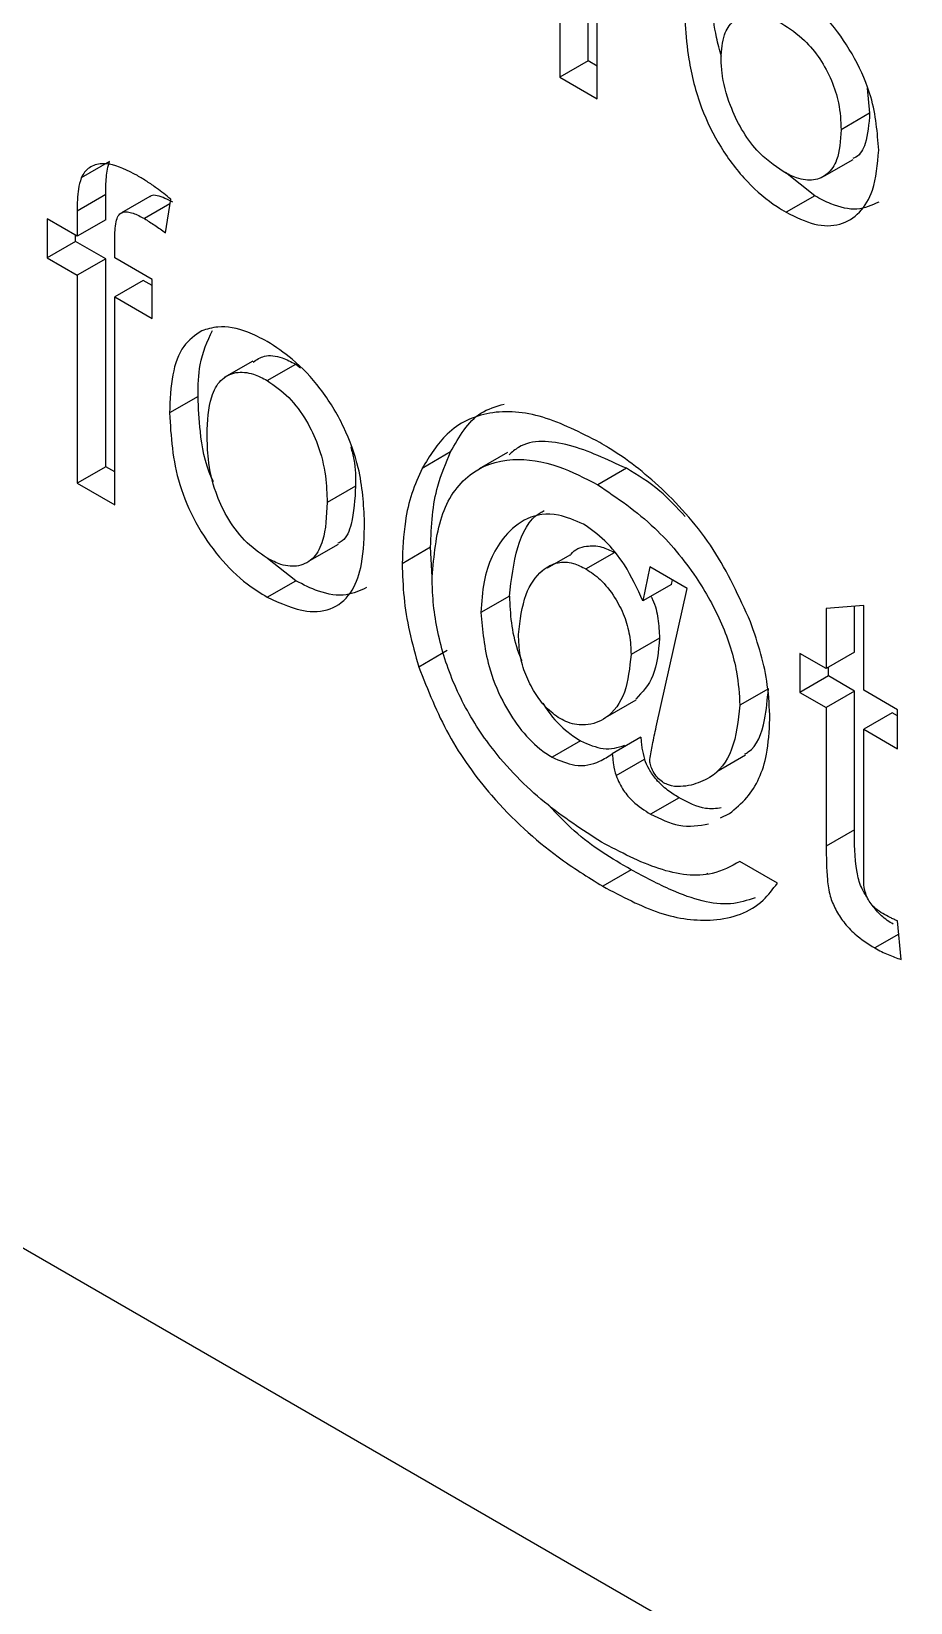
# Model space of a CAD drawing. Extents: x 75 to 2075, y 25 to 1460.
# Drawn here: x 1931.57 to 1936.55, y 1014.97 to 1023.88 of the extents above; entities that cross this region are included whole.
import ezdxf

# ---------------------------------------------------------------- set-up
doc = ezdxf.new("R2010")
doc.units = 0
doc.header["$LTSCALE"] = 5
doc.linetypes.add('SLD-KATı', pattern=[0])
doc.layers.get('0').update_dxf_attribs({"linetype": 'CONTINUOUS'})

msp = doc.modelspace()

# ---------------------------------------------------------------- linework, layer by layer
at = {"color": 7, "linetype": 'SLD-KATı'}
for p, q in [((1904.2046, 1032.7471), (1980.1681, 988.8944)), ((1934.7765, 1023.497), (1934.7765, 1025.4144)), ((1934.7253, 1023.7132), (1934.7253, 1025.2073)), ((1934.5637, 1025.114), (1934.5637, 1023.6199)), ((1934.7253, 1023.7132), (1934.5637, 1023.6199)), ((1934.7765, 1023.6836), (1934.7253, 1023.7132)), ((1934.5637, 1023.6199), (1934.7765, 1023.497)), ((1936.3075, 1023.5578), (1936.3219, 1023.4153)), ((1936.3219, 1023.4153), (1936.1602, 1023.322)), ((1932.0102, 1023.1418), (1931.8485, 1023.0485)), ((1936.0099, 1022.9471), (1935.8437, 1023.079)), ((1936.0662, 1023.0608), (1936.2278, 1023.1541)), ((1931.9876, 1022.9543), (1931.8259, 1022.861)), ((1931.9876, 1022.8118), (1931.9876, 1022.9543)), ((1932.2381, 1022.9439), (1932.0765, 1022.8506)), ((1932.3522, 1022.9018), (1932.2071, 1022.8181)), ((1932.3262, 1022.737), (1932.3564, 1022.9289)), ((1936.0099, 1022.9471), (1935.8482, 1022.8538)), ((1931.8259, 1022.7185), (1931.6556, 1022.8168)), ((1931.6556, 1022.8168), (1931.6556, 1022.5956)), ((1931.8259, 1022.861), (1931.8259, 1022.7185)), ((1931.9876, 1022.8118), (1931.8259, 1022.7185)), ((1931.8173, 1022.6889), (1931.8173, 1022.7235)), ((1931.8173, 1022.6889), (1931.6556, 1022.5956)), ((1931.9876, 1022.5906), (1931.8173, 1022.6889)), ((1932.0388, 1022.5956), (1932.0388, 1022.7143)), ((1931.6556, 1022.5956), (1931.8259, 1022.4973)), ((1931.9876, 1022.5906), (1931.8259, 1022.4973)), ((1931.9876, 1021.4107), (1931.9876, 1022.5906)), ((1932.2517, 1022.4728), (1932.0388, 1022.5956)), ((1931.8259, 1022.4973), (1931.8259, 1021.3174)), ((1932.2004, 1022.4677), (1932.0388, 1022.3744)), ((1932.2517, 1022.4381), (1932.2004, 1022.4677)), ((1932.2517, 1022.2515), (1932.2517, 1022.4728)), ((1932.0388, 1021.1945), (1932.0388, 1022.3744)), ((1932.0388, 1022.3744), (1932.2517, 1022.2515)), ((1932.8223, 1022.0097), (1932.6607, 1021.9164)), ((1932.9039, 1021.8996), (1933.0656, 1021.9929)), ((1933.0656, 1021.9929), (1933.0933, 1021.9709)), ((1932.5114, 1021.8088), (1932.3498, 1021.7155)), ((1933.9443, 1021.4944), (1933.7827, 1021.4011)), ((1934.2672, 1021.4915), (1934.1056, 1021.3982)), ((1931.9876, 1021.4107), (1931.8259, 1021.3174)), ((1932.0388, 1021.3811), (1931.9876, 1021.4107)), ((1934.9415, 1021.4015), (1934.7799, 1021.3082)), ((1931.8259, 1021.3174), (1932.0388, 1021.1945)), ((1933.4055, 1021.3008), (1933.2439, 1021.2075)), ((1933.1467, 1020.8779), (1933.3083, 1020.9712)), ((1933.8312, 1020.954), (1933.6696, 1020.8607)), ((1933.8402, 1020.7869), (1933.8312, 1020.954)), ((1933.0656, 1020.7638), (1932.9059, 1020.8908)), ((1934.6208, 1020.9092), (1934.492, 1020.8349)), ((1934.7124, 1020.831), (1934.874, 1020.9243)), ((1932.9039, 1020.6705), (1933.0656, 1020.7638)), ((1934.4642, 1020.8188), (1934.4591, 1020.8159)), ((1935.0746, 1020.8431), (1935.0357, 1020.649)), ((1935.2874, 1020.7202), (1935.0746, 1020.8431)), ((1935.1973, 1020.7423), (1935.2027, 1020.7692)), ((1934.2783, 1020.6771), (1934.1166, 1020.5838)), ((1935.1973, 1020.7423), (1935.0357, 1020.649)), ((1935.1112, 1019.9344), (1935.2874, 1020.7202)), ((1936.288, 1020.6235), (1936.0751, 1020.6066)), ((1936.0751, 1020.6066), (1936.0751, 1020.2656)), ((1936.2367, 1020.3589), (1936.2367, 1020.6195)), ((1936.288, 1020.1427), (1936.288, 1020.6235)), ((1935.1298, 1020.4386), (1934.9681, 1020.3453)), ((1933.9257, 1020.3675), (1933.7641, 1020.2742)), ((1936.0751, 1020.2656), (1935.9261, 1020.3516)), ((1935.9261, 1020.3516), (1935.9261, 1020.1303)), ((1936.2367, 1020.3589), (1936.0751, 1020.2656)), ((1936.0877, 1020.2236), (1935.9261, 1020.1303)), ((1936.0877, 1020.2236), (1936.0877, 1020.2728)), ((1936.2367, 1020.1376), (1936.0877, 1020.2236)), ((1935.7471, 1020.1506), (1935.5855, 1020.0573)), ((1936.2367, 1020.1376), (1936.0751, 1020.0443)), ((1936.2367, 1019.3514), (1936.2367, 1020.1376)), ((1936.4795, 1020.0321), (1936.288, 1020.1427)), ((1934.8361, 1019.9952), (1934.9977, 1020.0885)), ((1935.9261, 1020.1303), (1936.0751, 1020.0443)), ((1936.0751, 1020.0443), (1936.0751, 1019.2581)), ((1936.4496, 1020.0147), (1936.288, 1019.9214)), ((1936.4795, 1019.9974), (1936.4496, 1020.0147)), ((1936.4795, 1019.8108), (1936.4795, 1020.0321)), ((1935.0233, 1019.8759), (1934.8617, 1019.7826)), ((1936.288, 1019.1264), (1936.288, 1019.9214)), ((1936.288, 1019.9214), (1936.4795, 1019.8108)), ((1934.6814, 1019.8556), (1934.5198, 1019.7622)), ((1934.883, 1019.6582), (1935.0446, 1019.7515)), ((1935.4552, 1019.6821), (1935.6169, 1019.7754)), ((1935.2405, 1019.5328), (1935.0789, 1019.4395)), ((1935.4756, 1019.4181), (1935.5263, 1019.4432)), ((1936.2367, 1019.3514), (1936.0751, 1019.2581)), ((1935.7983, 1019.0487), (1935.5855, 1019.1716)), ((1934.9688, 1019.1243), (1934.8072, 1019.031)), ((1935.3938, 1019.099), (1935.405, 1019.1055)), ((1936.5008, 1018.6152), (1936.4795, 1018.8337)), ((1936.4868, 1018.7591), (1936.3508, 1018.6806))]:
    msp.add_line(p, q, dxfattribs=at)
for points, knots in [([(1935.4804, 1023.7372), (1935.4705, 1023.7737), (1935.4259, 1023.9388), (1935.427, 1024.0886), (1935.4278, 1024.2053)], [0, 0, 0, 0, 0.220907, 1, 1, 1, 1]), ([(1935.2662, 1024.112), (1935.2702, 1023.9845), (1935.277, 1023.7724), (1935.3519, 1023.4622), (1935.4718, 1023.2182), (1935.6231, 1023.0207), (1935.7562, 1022.9097), (1935.831, 1022.8642), (1935.8482, 1022.8538)], [0, 0, 0, 0, 0.290215, 0.48286, 0.640938, 0.79888, 0.953785, 1, 1, 1, 1]), ([(1936.3731, 1023.2068), (1936.3658, 1023.3058), (1936.3535, 1023.4739), (1936.2428, 1023.7294), (1936.1082, 1023.9317), (1935.9776, 1024.0541), (1935.9015, 1024.1007), (1935.8825, 1024.1122)], [0, 0, 0, 0, 0.299917, 0.509107, 0.717857, 0.929757, 1, 1, 1, 1]), ([(1935.479, 1023.7279), (1935.4822, 1023.7751), (1935.4879, 1023.8603), (1935.5435, 1023.9419), (1935.6236, 1023.9805), (1935.7213, 1023.9766), (1935.7924, 1023.9408), (1935.8236, 1023.925)], [0, 0, 0, 0, 0.232476, 0.420686, 0.60829, 0.82773, 1, 1, 1, 1]), ([(1935.8236, 1023.925), (1935.8675, 1023.8962), (1935.9444, 1023.8456), (1936.0423, 1023.7269), (1936.1095, 1023.6025), (1936.1536, 1023.461), (1936.1578, 1023.3718), (1936.1602, 1023.322)], [0, 0, 0, 0, 0.236611, 0.414813, 0.592894, 0.773077, 1, 1, 1, 1]), ([(1935.8319, 1023.0844), (1935.7805, 1023.1203), (1935.6933, 1023.1811), (1935.5915, 1023.3237), (1935.5205, 1023.4768), (1935.4835, 1023.6171), (1935.4801, 1023.7015), (1935.479, 1023.7279)], [0, 0, 0, 0, 0.263925, 0.446892, 0.629245, 0.883835, 1, 1, 1, 1]), ([(1936.3219, 1023.4153), (1936.3173, 1023.3553), (1936.3097, 1023.2562), (1936.2656, 1023.174), (1936.232, 1023.1608), (1936.2256, 1023.1583)], [0, 0, 0, 0, 0.554201, 0.914868, 1, 1, 1, 1]), ([(1936.1602, 1023.322), (1936.1564, 1023.2607), (1936.15, 1023.1594), (1936.0872, 1023.0664), (1936.0077, 1023.0297), (1935.917, 1023.0406), (1935.8572, 1023.0714), (1935.8319, 1023.0844)], [0, 0, 0, 0, 0.294347, 0.485905, 0.677509, 0.86348, 1, 1, 1, 1]), ([(1935.8482, 1022.8538), (1935.9028, 1022.827), (1936.0108, 1022.7742), (1936.1581, 1022.7757), (1936.2705, 1022.8464), (1936.3549, 1022.986), (1936.3665, 1023.1264), (1936.3731, 1023.2068)], [0, 0, 0, 0, 0.189024, 0.374017, 0.559123, 0.747628, 1, 1, 1, 1]), ([(1932.1679, 1023.0619), (1932.1126, 1023.0907), (1932.0272, 1023.1352), (1931.9263, 1023.1278), (1931.8734, 1023.0958), (1931.8547, 1023.0602), (1931.8485, 1023.0485)], [0, 0, 0, 0, 0.423513, 0.655219, 0.88695, 1, 1, 1, 1]), ([(1931.9876, 1022.9543), (1931.9882, 1022.9874), (1931.9892, 1023.0373), (1931.9964, 1023.1006), (1932.0056, 1023.128), (1932.0102, 1023.1418)], [0, 0, 0, 0, 0.494383, 0.745312, 1, 1, 1, 1]), ([(1931.8485, 1023.0485), (1931.8426, 1023.0282), (1931.8314, 1022.9903), (1931.8267, 1022.9252), (1931.8262, 1022.8825), (1931.8259, 1022.861)], [0, 0, 0, 0, 0.364022, 0.681061, 1, 1, 1, 1]), ([(1932.3564, 1022.9289), (1932.3299, 1022.9498), (1932.2856, 1022.9849), (1932.2225, 1023.0289), (1932.1861, 1023.0509), (1932.1679, 1023.0619)], [0, 0, 0, 0, 0.425421, 0.712206, 1, 1, 1, 1]), ([(1932.3687, 1022.9114), (1932.3389, 1022.9265), (1932.2963, 1022.9482), (1932.2517, 1022.9525), (1932.2412, 1022.9442), (1932.239, 1022.9424)], [0, 0, 0, 0, 0.648946, 0.926439, 1, 1, 1, 1]), ([(1936.3742, 1022.9118), (1936.3347, 1022.8936), (1936.2566, 1022.8575), (1936.1231, 1022.8875), (1936.0408, 1022.9308), (1936.0099, 1022.9471)], [0, 0, 0, 0, 0.389526, 0.770788, 1, 1, 1, 1]), ([(1932.0388, 1022.7143), (1932.04, 1022.748), (1932.0417, 1022.7955), (1932.0612, 1022.8409), (1932.0837, 1022.8564), (1932.1215, 1022.8575), (1932.1642, 1022.8416), (1932.1965, 1022.8239), (1932.2071, 1022.8181)], [0, 0, 0, 0, 0.312382, 0.441268, 0.549611, 0.657583, 0.887417, 1, 1, 1, 1]), ([(1932.2071, 1022.8181), (1932.2171, 1022.812), (1932.237, 1022.7999), (1932.2769, 1022.7742), (1932.3065, 1022.7519), (1932.3262, 1022.737)], [0, 0, 0, 0, 0.250271, 0.500598, 1, 1, 1, 1]), ([(1932.9039, 1022.1208), (1932.8669, 1022.1402), (1932.7702, 1022.1909), (1932.6393, 1022.2146), (1932.5621, 1022.1905), (1932.5324, 1022.1813)], [0, 0, 0, 0, 0.276006, 0.7211, 1, 1, 1, 1]), ([(1932.5324, 1022.1813), (1932.4953, 1022.156), (1932.4171, 1022.1027), (1932.3589, 1021.9322), (1932.3529, 1021.7899), (1932.3498, 1021.7155)], [0, 0, 0, 0, 0.300987, 0.634538, 1, 1, 1, 1]), ([(1932.5114, 1021.8088), (1932.5126, 1021.8709), (1932.5154, 1022.0158), (1932.5649, 1022.1226), (1932.5932, 1022.1837)], [0, 0, 0, 0, 0.428789, 1, 1, 1, 1]), ([(1933.4567, 1021.0961), (1933.4513, 1021.1969), (1933.4421, 1021.3697), (1933.3451, 1021.639), (1933.2128, 1021.8564), (1933.0571, 1022.0223), (1932.9518, 1022.09), (1932.9039, 1022.1208)], [0, 0, 0, 0, 0.271778, 0.465594, 0.659816, 0.845151, 1, 1, 1, 1]), ([(1932.8252, 1022.0045), (1932.8451, 1022.018), (1932.8895, 1022.0483), (1932.9779, 1022.0374), (1933.0397, 1022.006), (1933.0656, 1021.9929)], [0, 0, 0, 0, 0.319926, 0.716042, 1, 1, 1, 1]), ([(1932.5627, 1021.5934), (1932.5661, 1021.669), (1932.5715, 1021.7893), (1932.635, 1021.908), (1932.7201, 1021.9524), (1932.8159, 1021.9448), (1932.878, 1021.9129), (1932.9039, 1021.8996)], [0, 0, 0, 0, 0.320821, 0.510606, 0.701435, 0.875337, 1, 1, 1, 1]), ([(1932.9039, 1021.8996), (1932.9459, 1021.8706), (1933.028, 1021.8139), (1933.1269, 1021.6775), (1933.2015, 1021.5225), (1933.239, 1021.3613), (1933.2423, 1021.2569), (1933.2439, 1021.2075)], [0, 0, 0, 0, 0.202983, 0.397268, 0.566465, 0.79466, 1, 1, 1, 1]), ([(1932.5999, 1021.3247), (1932.5961, 1021.3322), (1932.5496, 1021.4264), (1932.5213, 1021.5982), (1932.5145, 1021.7438), (1932.5114, 1021.8088)], [0, 0, 0, 0, 0.045973, 0.573506, 1, 1, 1, 1]), ([(1933.9443, 1021.4944), (1933.9933, 1021.5808), (1934.0682, 1021.7128), (1934.2018, 1021.7523), (1934.2479, 1021.766)], [0, 0, 0, 0, 0.654296, 1, 1, 1, 1]), ([(1932.3498, 1021.7155), (1932.3577, 1021.5825), (1932.3696, 1021.3813), (1932.493, 1021.09), (1932.6281, 1020.8922), (1932.7727, 1020.7526), (1932.8661, 1020.6942), (1932.9039, 1020.6705)], [0, 0, 0, 0, 0.3472362, 0.5252937, 0.703487, 0.8798064, 1, 1, 1, 1]), ([(1934.7902, 1021.5481), (1934.6814, 1021.6038), (1934.4629, 1021.7158), (1934.1566, 1021.7377), (1933.9207, 1021.6254), (1933.8261, 1021.4716), (1933.7827, 1021.4011)], [0, 0, 0, 0, 0.257659, 0.517547, 0.778801, 1, 1, 1, 1]), ([(1932.9039, 1020.8917), (1932.8598, 1020.9223), (1932.7753, 1020.981), (1932.6741, 1021.1213), (1932.6005, 1021.2824), (1932.5669, 1021.4432), (1932.564, 1021.5474), (1932.5627, 1021.5934)], [0, 0, 0, 0, 0.210185, 0.402945, 0.572306, 0.811245, 1, 1, 1, 1]), ([(1934.9415, 1021.4015), (1934.8337, 1021.4518), (1934.6176, 1021.5525), (1934.3783, 1021.5687), (1934.2932, 1021.4932), (1934.276, 1021.4779)], [0, 0, 0, 0, 0.4423373, 0.8872843, 1, 1, 1, 1]), ([(1933.3779, 1021.5226), (1933.3844, 1021.4987), (1933.4058, 1021.4206), (1933.4056, 1021.3499), (1933.4055, 1021.3008)], [0, 0, 0, 0, 0.305458, 1, 1, 1, 1]), ([(1933.8312, 1020.954), (1933.8332, 1021.0151), (1933.8371, 1021.1375), (1933.8712, 1021.3233), (1933.9177, 1021.4321), (1933.9443, 1021.4944)], [0, 0, 0, 0, 0.299526, 0.599287, 1, 1, 1, 1]), ([(1935.646, 1020.5302), (1935.5816, 1020.6715), (1935.4525, 1020.9547), (1935.1528, 1021.2935), (1934.9258, 1021.468), (1934.8071, 1021.5381), (1934.7902, 1021.5481)], [0, 0, 0, 0, 0.323528, 0.648442, 0.949954, 1, 1, 1, 1]), ([(1933.7827, 1021.4011), (1933.7622, 1021.3552), (1933.7212, 1021.2635), (1933.6792, 1021.0843), (1933.6731, 1020.9421), (1933.6696, 1020.8607)], [0, 0, 0, 0, 0.299545, 0.599286, 1, 1, 1, 1]), ([(1933.8399, 1020.785), (1933.8505, 1020.9051), (1933.8718, 1021.1457), (1934.0358, 1021.3861), (1934.2791, 1021.4708), (1934.5383, 1021.432), (1934.7055, 1021.3463), (1934.7799, 1021.3082)], [0, 0, 0, 0, 0.222608, 0.446122, 0.658767, 0.848335, 1, 1, 1, 1]), ([(1935.2755, 1021.1279), (1935.2281, 1021.1791), (1935.1218, 1021.2935), (1935.0057, 1021.3631), (1934.9415, 1021.4015)], [0, 0, 0, 0, 0.446889, 1, 1, 1, 1]), ([(1933.4055, 1021.3008), (1933.4013, 1021.2263), (1933.3946, 1021.1076), (1933.3513, 1020.9989), (1933.3136, 1020.9808), (1933.3052, 1020.9767)], [0, 0, 0, 0, 0.5677034, 0.9040685, 1, 1, 1, 1]), ([(1934.7799, 1021.3082), (1934.8894, 1021.2339), (1935.0877, 1021.0993), (1935.3312, 1020.8102), (1935.4906, 1020.5227), (1935.5731, 1020.2663), (1935.5818, 1020.1195), (1935.5855, 1020.0573)], [0, 0, 0, 0, 0.279046, 0.505254, 0.686257, 0.867037, 1, 1, 1, 1]), ([(1933.2439, 1021.2075), (1933.2406, 1021.1314), (1933.2355, 1021.0102), (1933.1737, 1020.8884), (1933.0892, 1020.841), (1932.9929, 1020.8466), (1932.9301, 1020.8785), (1932.9039, 1020.8917)], [0, 0, 0, 0, 0.320033, 0.509653, 0.700284, 0.875466, 1, 1, 1, 1]), ([(1934.6977, 1021.0853), (1934.6496, 1021.106), (1934.533, 1021.1561), (1934.3742, 1021.1295), (1934.2244, 1021.0041), (1934.1316, 1020.8169), (1934.1204, 1020.6431), (1934.1166, 1020.5838)], [0, 0, 0, 0, 0.142687, 0.345447, 0.53799, 0.842211, 1, 1, 1, 1]), ([(1934.2783, 1020.6771), (1934.2896, 1020.7718), (1934.3121, 1020.9611), (1934.3943, 1021.1219), (1934.4677, 1021.1574), (1934.4759, 1021.1614)], [0, 0, 0, 0, 0.471258, 0.941027, 1, 1, 1, 1]), ([(1932.9039, 1020.6705), (1932.9806, 1020.6357), (1933.1165, 1020.574), (1933.2851, 1020.5995), (1933.3934, 1020.6971), (1933.4503, 1020.8714), (1933.4544, 1021.0149), (1933.4567, 1021.0961)], [0, 0, 0, 0, 0.237936, 0.421664, 0.606073, 0.77705, 1, 1, 1, 1]), ([(1935.0357, 1020.649), (1935.0037, 1020.7188), (1934.9466, 1020.8433), (1934.8228, 1020.9976), (1934.7389, 1021.0564), (1934.6977, 1021.0853)], [0, 0, 0, 0, 0.393409, 0.702046, 1, 1, 1, 1]), ([(1934.6224, 1020.9072), (1934.6242, 1020.9099), (1934.6453, 1020.942), (1934.7069, 1020.9632), (1934.7935, 1020.9643), (1934.8498, 1020.9363), (1934.874, 1020.9243)], [0, 0, 0, 0, 0.03712, 0.439491, 0.758608, 1, 1, 1, 1]), ([(1933.6696, 1020.8607), (1933.6717, 1020.7972), (1933.6757, 1020.6732), (1933.7071, 1020.4753), (1933.745, 1020.3417), (1933.7641, 1020.2742)], [0, 0, 0, 0, 0.342009, 0.667665, 1, 1, 1, 1]), ([(1934.3295, 1020.4597), (1934.339, 1020.5396), (1934.3567, 1020.6875), (1934.4465, 1020.8178), (1934.5434, 1020.8723), (1934.6322, 1020.8706), (1934.6882, 1020.8429), (1934.7124, 1020.831)], [0, 0, 0, 0, 0.317262, 0.588021, 0.76018, 0.896718, 1, 1, 1, 1]), ([(1933.4679, 1020.7254), (1933.4312, 1020.7077), (1933.3526, 1020.67), (1933.2083, 1020.6916), (1933.1088, 1020.7419), (1933.0656, 1020.7638)], [0, 0, 0, 0, 0.332149, 0.7099432, 1, 1, 1, 1]), ([(1934.8002, 1019.2808), (1934.6918, 1019.3508), (1934.4744, 1019.4911), (1934.1919, 1019.7755), (1933.9909, 1020.0953), (1933.8775, 1020.4034), (1933.8426, 1020.6333), (1933.8404, 1020.7563), (1933.8399, 1020.785)], [0, 0, 0, 0, 0.227368, 0.456136, 0.61734, 0.778481, 0.94834, 1, 1, 1, 1]), ([(1934.7124, 1020.831), (1934.7397, 1020.8127), (1934.7989, 1020.7731), (1934.8756, 1020.6749), (1934.9331, 1020.5639), (1934.9639, 1020.4507), (1934.9667, 1020.3814), (1934.9681, 1020.3453)], [0, 0, 0, 0, 0.187015, 0.405517, 0.596897, 0.790087, 1, 1, 1, 1]), ([(1934.2783, 1020.6771), (1934.2828, 1020.5765), (1934.2881, 1020.4572), (1934.3399, 1020.3312), (1934.348, 1020.3115)], [0, 0, 0, 0, 0.843142, 1, 1, 1, 1]), ([(1935.081, 1020.6752), (1935.0842, 1020.6691), (1935.106, 1020.628), (1935.1243, 1020.5436), (1935.1279, 1020.4746), (1935.1298, 1020.4386)], [0, 0, 0, 0, 0.076604, 0.519149, 1, 1, 1, 1]), ([(1934.1166, 1020.5838), (1934.1252, 1020.4833), (1934.139, 1020.321), (1934.2286, 1020.0906), (1934.3302, 1019.9285), (1934.4311, 1019.8197), (1934.4963, 1019.7775), (1934.5198, 1019.7622)], [0, 0, 0, 0, 0.343133, 0.553948, 0.728266, 0.902288, 1, 1, 1, 1]), ([(1935.7558, 1019.979), (1935.7531, 1020.043), (1935.7481, 1020.1613), (1935.7088, 1020.3491), (1935.6671, 1020.4692), (1935.646, 1020.5302)], [0, 0, 0, 0, 0.367629, 0.67931, 1, 1, 1, 1]), ([(1934.5657, 1019.9816), (1934.5381, 1020.0012), (1934.4856, 1020.0387), (1934.4184, 1020.1308), (1934.3663, 1020.2322), (1934.3341, 1020.348), (1934.3311, 1020.4204), (1934.3295, 1020.4597)], [0, 0, 0, 0, 0.1946064, 0.3712248, 0.5650848, 0.7639156, 1, 1, 1, 1]), ([(1935.1298, 1020.4386), (1935.1229, 1020.3618), (1935.1098, 1020.2141), (1935.0322, 1020.1316), (1934.995, 1020.0919)], [0, 0, 0, 0, 0.520099, 1, 1, 1, 1]), ([(1934.9681, 1020.3453), (1934.9602, 1020.2702), (1934.9444, 1020.1199), (1934.8457, 1019.9835), (1934.7248, 1019.9397), (1934.6304, 1019.9485), (1934.5802, 1019.9741), (1934.5657, 1019.9816)], [0, 0, 0, 0, 0.289975, 0.580271, 0.789092, 0.938855, 1, 1, 1, 1]), ([(1933.7641, 1020.2742), (1933.8152, 1020.1441), (1933.9174, 1019.8838), (1934.1976, 1019.499), (1934.5064, 1019.218), (1934.7225, 1019.0836), (1934.8072, 1019.031)], [0, 0, 0, 0, 0.240306, 0.480794, 0.796489, 1, 1, 1, 1]), ([(1935.6135, 1019.7812), (1935.6201, 1019.7848), (1935.6804, 1019.8177), (1935.7299, 1019.95), (1935.742, 1020.091), (1935.7471, 1020.1506)], [0, 0, 0, 0, 0.066195, 0.604922, 1, 1, 1, 1]), ([(1934.4683, 1020.0694), (1934.4772, 1020.0546), (1934.5167, 1019.9893), (1934.5933, 1019.9135), (1934.6581, 1019.8709), (1934.6814, 1019.8556)], [0, 0, 0, 0, 0.157577, 0.697076, 1, 1, 1, 1]), ([(1935.5855, 1020.0573), (1935.5757, 1019.9692), (1935.5564, 1019.7947), (1935.4435, 1019.6482), (1935.3448, 1019.6159), (1935.3087, 1019.6041)], [0, 0, 0, 0, 0.393484, 0.778599, 1, 1, 1, 1]), ([(1935.5263, 1019.4432), (1935.5607, 1019.4714), (1935.6569, 1019.5502), (1935.7426, 1019.7336), (1935.7521, 1019.9106), (1935.7558, 1019.979)], [0, 0, 0, 0, 0.254756, 0.712248, 1, 1, 1, 1]), ([(1935.0233, 1019.8759), (1935.0243, 1019.8658), (1935.0263, 1019.8455), (1935.0307, 1019.8048), (1935.0391, 1019.7728), (1935.0446, 1019.7515)], [0, 0, 0, 0, 0.251183, 0.502426, 1, 1, 1, 1]), ([(1935.0746, 1019.7504), (1935.0792, 1019.7785), (1935.0868, 1019.8239), (1935.1001, 1019.8843), (1935.1075, 1019.9177), (1935.1112, 1019.9344)], [0, 0, 0, 0, 0.447495, 0.723736, 1, 1, 1, 1]), ([(1934.5198, 1019.7622), (1934.5638, 1019.7436), (1934.6632, 1019.7016), (1934.7771, 1019.7273), (1934.8383, 1019.7673), (1934.8617, 1019.7826)], [0, 0, 0, 0, 0.328891, 0.742951, 1, 1, 1, 1]), ([(1934.6814, 1019.8556), (1934.7259, 1019.8361), (1934.819, 1019.7953), (1934.8935, 1019.8184), (1934.9325, 1019.8305)], [0, 0, 0, 0, 0.477417, 1, 1, 1, 1]), ([(1934.8617, 1019.7826), (1934.8627, 1019.7725), (1934.8647, 1019.7522), (1934.8691, 1019.7115), (1934.8774, 1019.6795), (1934.883, 1019.6582)], [0, 0, 0, 0, 0.251183, 0.502426, 1, 1, 1, 1]), ([(1935.2405, 1019.5328), (1935.2185, 1019.5464), (1935.1744, 1019.5737), (1935.1148, 1019.6284), (1935.0696, 1019.6913), (1935.0525, 1019.7325), (1935.0446, 1019.7515)], [0, 0, 0, 0, 0.289361, 0.5805522, 0.8064789, 1, 1, 1, 1]), ([(1935.1531, 1019.6179), (1935.1434, 1019.6245), (1935.1236, 1019.638), (1935.0988, 1019.6711), (1935.0822, 1019.7049), (1935.0752, 1019.7318), (1935.0747, 1019.7455), (1935.0746, 1019.7504)], [0, 0, 0, 0, 0.238356, 0.489697, 0.711502, 0.896296, 1, 1, 1, 1]), ([(1934.883, 1019.6582), (1934.8959, 1019.6293), (1934.9201, 1019.5754), (1934.9908, 1019.4954), (1935.0445, 1019.4613), (1935.0789, 1019.4395)], [0, 0, 0, 0, 0.293769, 0.54894, 1, 1, 1, 1]), ([(1935.3087, 1019.6041), (1935.2888, 1019.6008), (1935.2489, 1019.5943), (1935.1957, 1019.5973), (1935.1625, 1019.6133), (1935.1531, 1019.6179)], [0, 0, 0, 0, 0.416469, 0.834736, 1, 1, 1, 1]), ([(1935.4802, 1019.4752), (1935.4512, 1019.4714), (1935.3784, 1019.462), (1935.2924, 1019.5062), (1935.2405, 1019.5328)], [0, 0, 0, 0, 0.397062, 1, 1, 1, 1]), ([(1934.9688, 1019.1243), (1934.8591, 1019.1884), (1934.6967, 1019.2833), (1934.5483, 1019.4408), (1934.5002, 1019.4919)], [0, 0, 0, 0, 0.675754, 1, 1, 1, 1]), ([(1935.0789, 1019.4395), (1935.1338, 1019.4134), (1935.2533, 1019.3566), (1935.3539, 1019.3749), (1935.4082, 1019.3848)], [0, 0, 0, 0, 0.459631, 1, 1, 1, 1]), ([(1936.31, 1018.9633), (1936.2974, 1018.9835), (1936.2678, 1019.031), (1936.2345, 1019.1714), (1936.2358, 1019.2742), (1936.2367, 1019.3514)], [0, 0, 0, 0, 0.156519, 0.367568, 1, 1, 1, 1]), ([(1935.5855, 1019.1716), (1935.5355, 1019.1442), (1935.4067, 1019.0733), (1935.128, 1019.1094), (1934.9093, 1019.2238), (1934.8002, 1019.2808)], [0, 0, 0, 0, 0.240966, 0.621536, 1, 1, 1, 1]), ([(1936.0751, 1019.2581), (1936.0759, 1019.1955), (1936.077, 1019.1043), (1936.092, 1018.9815), (1936.1274, 1018.8972), (1936.1755, 1018.8225), (1936.2513, 1018.7426), (1936.3126, 1018.7044), (1936.3508, 1018.6806)], [0, 0, 0, 0, 0.3015, 0.439766, 0.55015, 0.659863, 0.787872, 1, 1, 1, 1]), ([(1935.6725, 1018.9653), (1935.6274, 1018.9506), (1935.4904, 1018.9058), (1935.2381, 1018.9802), (1935.0456, 1019.0832), (1934.9688, 1019.1243)], [0, 0, 0, 0, 0.227653, 0.6917133, 1, 1, 1, 1]), ([(1936.3961, 1018.8758), (1936.3823, 1018.8844), (1936.3595, 1018.8986), (1936.3293, 1018.9294), (1936.3087, 1018.9631), (1936.2866, 1019.0233), (1936.2886, 1019.076), (1936.2881, 1019.117), (1936.288, 1019.1264)], [0, 0, 0, 0, 0.1793265, 0.2967304, 0.4143711, 0.53717, 0.894909, 1, 1, 1, 1]), ([(1934.8072, 1019.031), (1934.916, 1018.9733), (1935.1344, 1018.8574), (1935.4552, 1018.8193), (1935.6834, 1018.8951), (1935.7727, 1019.0145), (1935.7983, 1019.0487)], [0, 0, 0, 0, 0.277745, 0.557391, 0.873005, 1, 1, 1, 1]), ([(1936.4554, 1018.8153), (1936.4327, 1018.8296), (1936.3888, 1018.8572), (1936.351, 1018.9048), (1936.3329, 1018.9277)], [0, 0, 0, 0, 0.518874, 1, 1, 1, 1]), ([(1936.4795, 1018.8337), (1936.4726, 1018.8369), (1936.4587, 1018.8434), (1936.4309, 1018.8568), (1936.41, 1018.8682), (1936.3961, 1018.8758)], [0, 0, 0, 0, 0.250077, 0.500167, 1, 1, 1, 1]), ([(1936.3508, 1018.6806), (1936.3635, 1018.6736), (1936.3887, 1018.6594), (1936.4389, 1018.6372), (1936.4761, 1018.624), (1936.5008, 1018.6152)], [0, 0, 0, 0, 0.250344, 0.500798, 1, 1, 1, 1])]:
    msp.add_open_spline(points, degree=3, knots=knots, dxfattribs=at)

doc.saveas('drawing.dxf')
